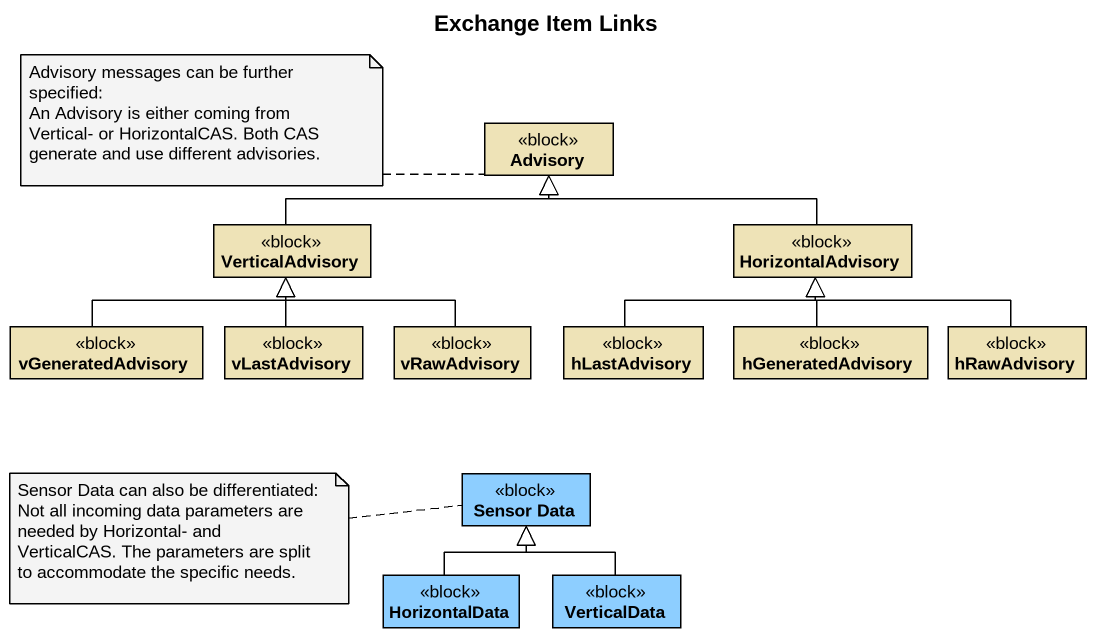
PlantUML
@startuml
title Exchange Item Links
hide circle
hide empty members
class Advisory <<block>> #EEE3B7
class VerticalAdvisory <<block>> #EEE3B7
class HorizontalAdvisory <<block>> #EEE3B7
class vGeneratedAdvisory <<block>> #EEE3B7
class vLastAdvisory <<block>> #EEE3B7
class vRawAdvisory <<block>> #EEE3B7
class hLastAdvisory <<block>> #EEE3B7
class hGeneratedAdvisory <<block>> #EEE3B7
class hRawAdvisory <<block>> #EEE3B7
class "Sensor Data" as Sensor_Data <<block>> #8DCEFF
class HorizontalData <<block>> #8DCEFF
class VerticalData <<block>> #8DCEFF
VerticalAdvisory -right-|> Advisory
HorizontalAdvisory -left-|> Advisory
vGeneratedAdvisory -right-|> VerticalAdvisory
vLastAdvisory -up-|> VerticalAdvisory
vRawAdvisory -left-|> VerticalAdvisory
hLastAdvisory -right-|> HorizontalAdvisory
hGeneratedAdvisory -up-|> HorizontalAdvisory
hRawAdvisory -left-|> HorizontalAdvisory
HorizontalData -up-|> Sensor_Data
VerticalData -up-|> Sensor_Data
note left of Advisory
  Advisory messages can be further specified:
  An Advisory is either coming from Vertical- or HorizontalCAS. Both CAS generate and use different advisories.
end note
note left of Sensor_Data
  Sensor Data can also be differentiated:
  Not all incoming data parameters are needed by Horizontal- and VerticalCAS. The parameters are split to accommodate the specific needs.
end note
@enduml
